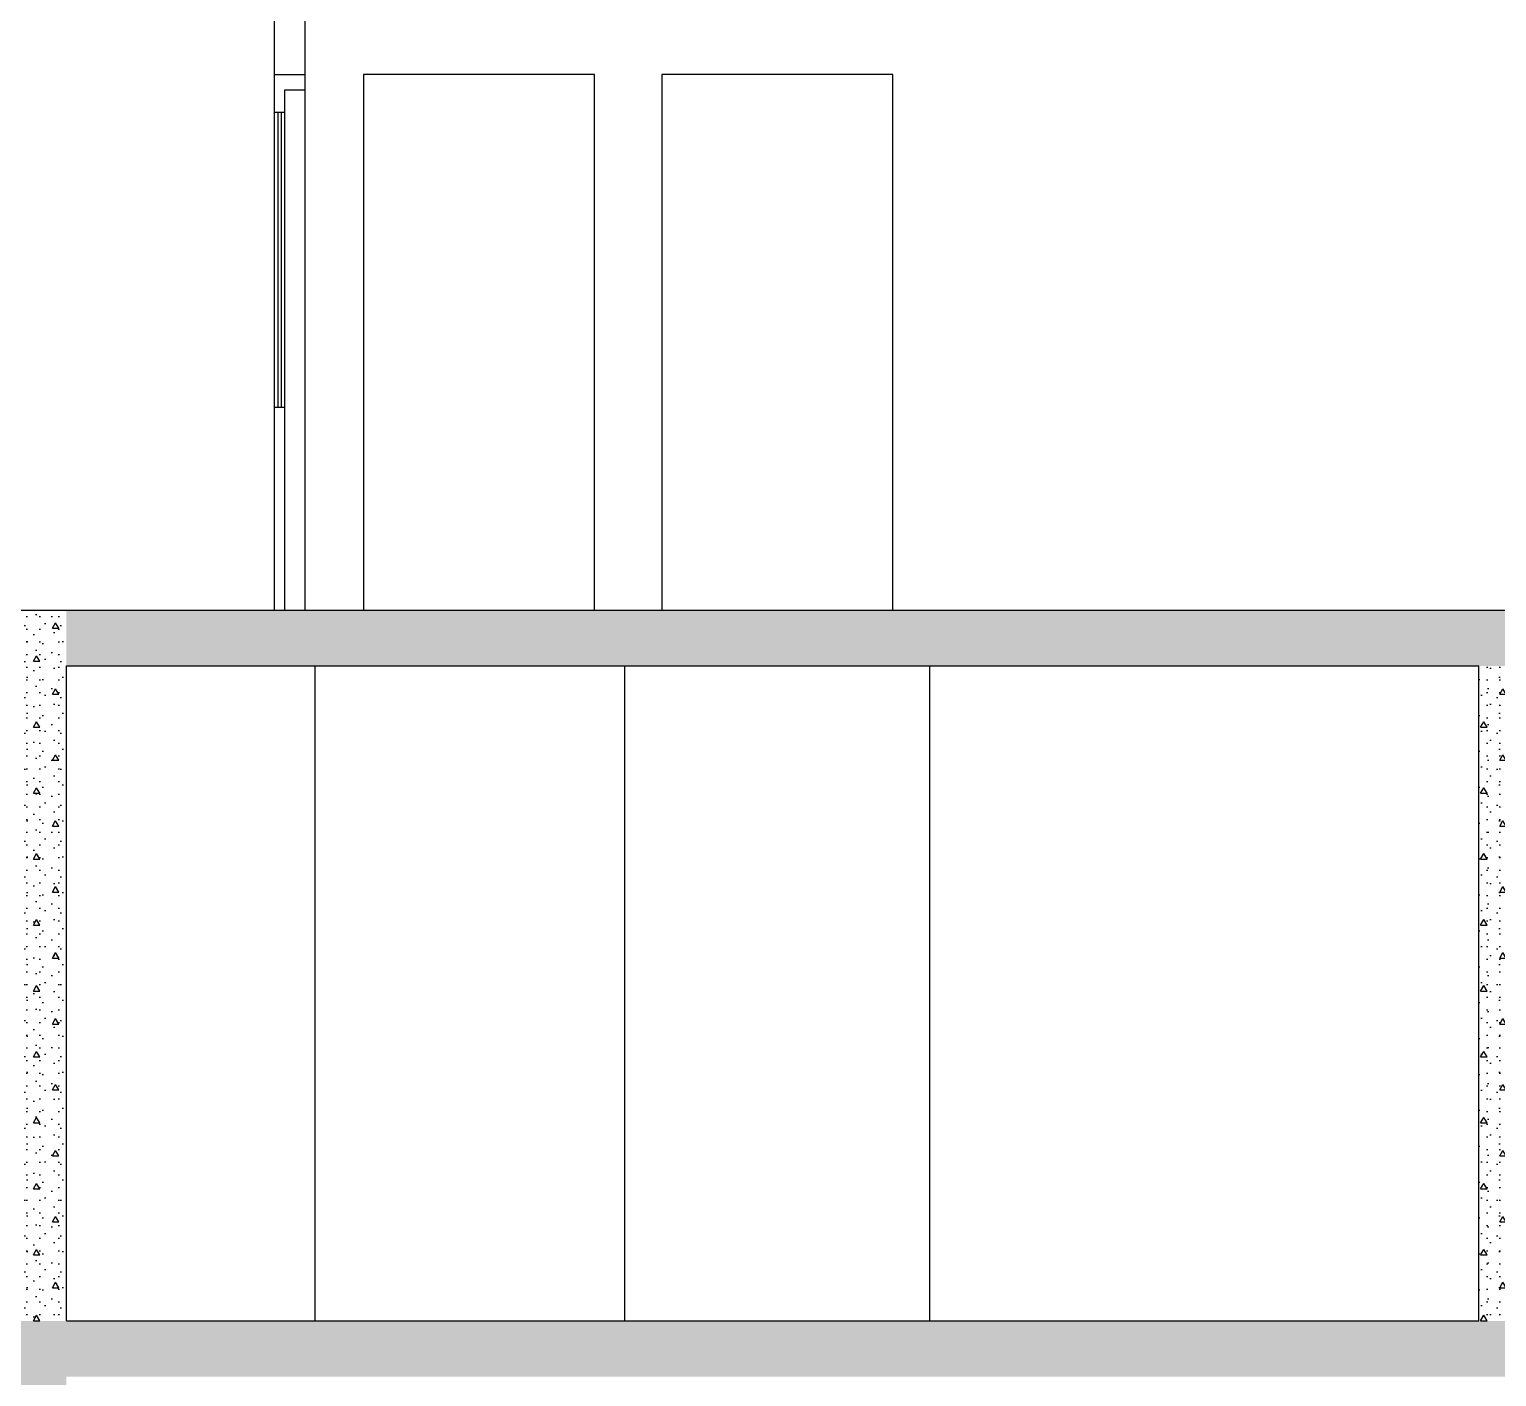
# Model space of a CAD drawing. Header units: millimetres. Extents: x 15 to 2176, y 3 to 641.
# Drawn here: x 1232.4 to 1348, y 88.1 to 194.2 of the extents above; entities that cross this region are included whole.
import ezdxf
from ezdxf.xclip import XClip

# ---------------------------------------------------------------- set-up
doc = ezdxf.new("R2010")
doc.units = ezdxf.units.MM
doc.header["$MEASUREMENT"] = 0
doc.header["$XCLIPFRAME"] = 0
for name, color, linetype in [('A--------P-', 7, 'Continuous'), ('A-01SC-----', 7, 'Continuous'), ('A-01SF-----', 7, 'Continuous'), ('A-27B------', 7, 'Continuous')]:
    doc.layers.add(name, color=color, linetype=linetype)
pattern_1 = [(0, (1499.748, 92.474), (0, 5.19615), [0.5, -2.5]), (0, (1501.248, 95.072), (0, 5.19615), [0.5, -2.5]), (60, (1499.748, 92.474), (-4.5, 2.59808), [0.5, -2.5]), (60, (1502.748, 92.474), (-4.5, 2.59808), [0.5, -2.5]), (120, (1500.248, 92.474), (4.5, 2.59808), [0.5, -2.5]), (120, (1503.248, 92.474), (4.5, 2.59808), [0.5, -2.5]), (0, (1499.7481, 92.9741), (0, 1), [0, -1, 0, -1.5]), (45, (1500.2481, 92.9741), (-0.7071068, 0.7071068), [0, -0.75, 0, -1.25])]

# ---------------------------------------------------------------- blocks, each defined once
blk = doc.blocks.new('Drawing_3_3', base_point=(1339.37, 329.56))
at = {"layer": 'A-01SC-----', "linetype": 'Continuous'}
h = blk.add_hatch(dxfattribs=at)
h.set_pattern_fill('BETONG__STD__0003', color=256, style=0, pattern_type=2)
h.set_pattern_definition(pattern_1)
h.paths.add_polyline_path([(1235.35, 92.47), (1235.35, 148.47), (1229.75, 148.47), (1229.75, 92.47)])
h = blk.add_hatch(dxfattribs=at)
h.set_pattern_fill('BETONG__STD__0003', color=256, style=0, pattern_type=2)
h.set_pattern_definition(pattern_1)
h.paths.add_polyline_path([(1229.75, 92.47), (1229.75, 18.47), (1235.35, 18.47), (1235.35, 92.47)])
at = {"layer": 'A-01SF-----', "linetype": 'Continuous'}
h = blk.add_hatch(dxfattribs=at)
h.set_pattern_fill('BETONG__STD__0003', color=256, style=0, pattern_type=2)
h.set_pattern_definition(pattern_1)
h.paths.add_polyline_path([(1366.48, 148.47), (1235.35, 148.47), (1235.35, 144.07), (1366.48, 144.07)])
h = blk.add_hatch(dxfattribs=at)
h.set_pattern_fill('BETONG__STD__0003', color=256, style=0, pattern_type=2)
h.set_pattern_definition(pattern_1)
h.paths.add_polyline_path([(1366.48, 92.47), (1235.35, 92.47), (1235.35, 88.07), (1366.48, 88.07)])
at = {"layer": 'A-27B------', "linetype": 'Continuous'}
h = blk.add_hatch(dxfattribs=at)
h.set_pattern_fill('BETONG__STD__0003', color=256, style=0, pattern_type=2)
h.set_pattern_definition(pattern_1)
h.paths.add_polyline_path([(1346.61, 144.07), (1346.61, 92.47), (1351.61, 92.47), (1351.61, 144.07)])
at = {"layer": 'A-01SC-----'}
for p, q in [((1251.75, 190.67), (1251.75, 198.47)), ((1254.15, 190.67), (1254.15, 198.47)), ((1251.75, 189.71), (1251.75, 190.67)), ((1251.75, 190.67), (1254.15, 190.67)), ((1251.75, 190.67), (1254.15, 190.67)), ((1251.75, 187.71), (1251.75, 189.71)), ((1254.15, 189.47), (1254.15, 190.67)), ((1252.55, 189.47), (1254.15, 189.47)), ((1252.55, 187.71), (1252.55, 189.47)), ((1254.15, 148.47), (1254.15, 189.47)), ((1251.75, 164.47), (1251.75, 187.71)), ((1251.75, 187.71), (1252.55, 187.71)), ((1252.03, 164.47), (1252.03, 187.71)), ((1252.27, 187.71), (1252.27, 164.47)), ((1252.55, 164.47), (1252.55, 187.71)), ((1251.75, 164.47), (1252.55, 164.47)), ((1251.75, 148.47), (1251.75, 164.47)), ((1252.55, 148.47), (1252.55, 164.47)), ((1229.75, 148.47), (1235.35, 148.47)), ((1251.75, 148.47), (1252.55, 148.47)), ((1235.35, 92.47), (1235.35, 144.07))]:
    blk.add_line(p, q, dxfattribs=at)
at = {"layer": 'A-01SF-----'}
for p, q in [((1235.35, 148.47), (1366.48, 148.47)), ((1235.35, 144.07), (1346.61, 144.07)), ((1235.35, 92.47), (1346.61, 92.47))]:
    blk.add_line(p, q, dxfattribs=at)
at = {"layer": 'A-27B------'}
for p, q in [((1258.75, 190.67), (1258.75, 148.47)), ((1276.95, 190.67), (1258.75, 190.67)), ((1276.95, 148.47), (1276.95, 190.67)), ((1282.25, 190.67), (1282.25, 148.47)), ((1300.45, 190.67), (1282.25, 190.67)), ((1300.45, 148.47), (1300.45, 190.67)), ((1254.95, 92.47), (1254.95, 144.07)), ((1279.35, 92.47), (1279.35, 144.07)), ((1303.35, 144.07), (1303.35, 92.47)), ((1346.61, 92.47), (1346.61, 144.07))]:
    blk.add_line(p, q, dxfattribs=at)

msp = doc.modelspace()

# ---------------------------------------------------------------- block references
at = {"layer": 'A--------P-'}
ref = msp.add_blockref('Drawing_3_3', (1339.37, 329.56), dxfattribs=at)
XClip(ref).set_block_clipping_path([(1079.1881029319, 18.4741086751), (1599.5527581567, 640.6436337123)])

doc.saveas('drawing.dxf')
